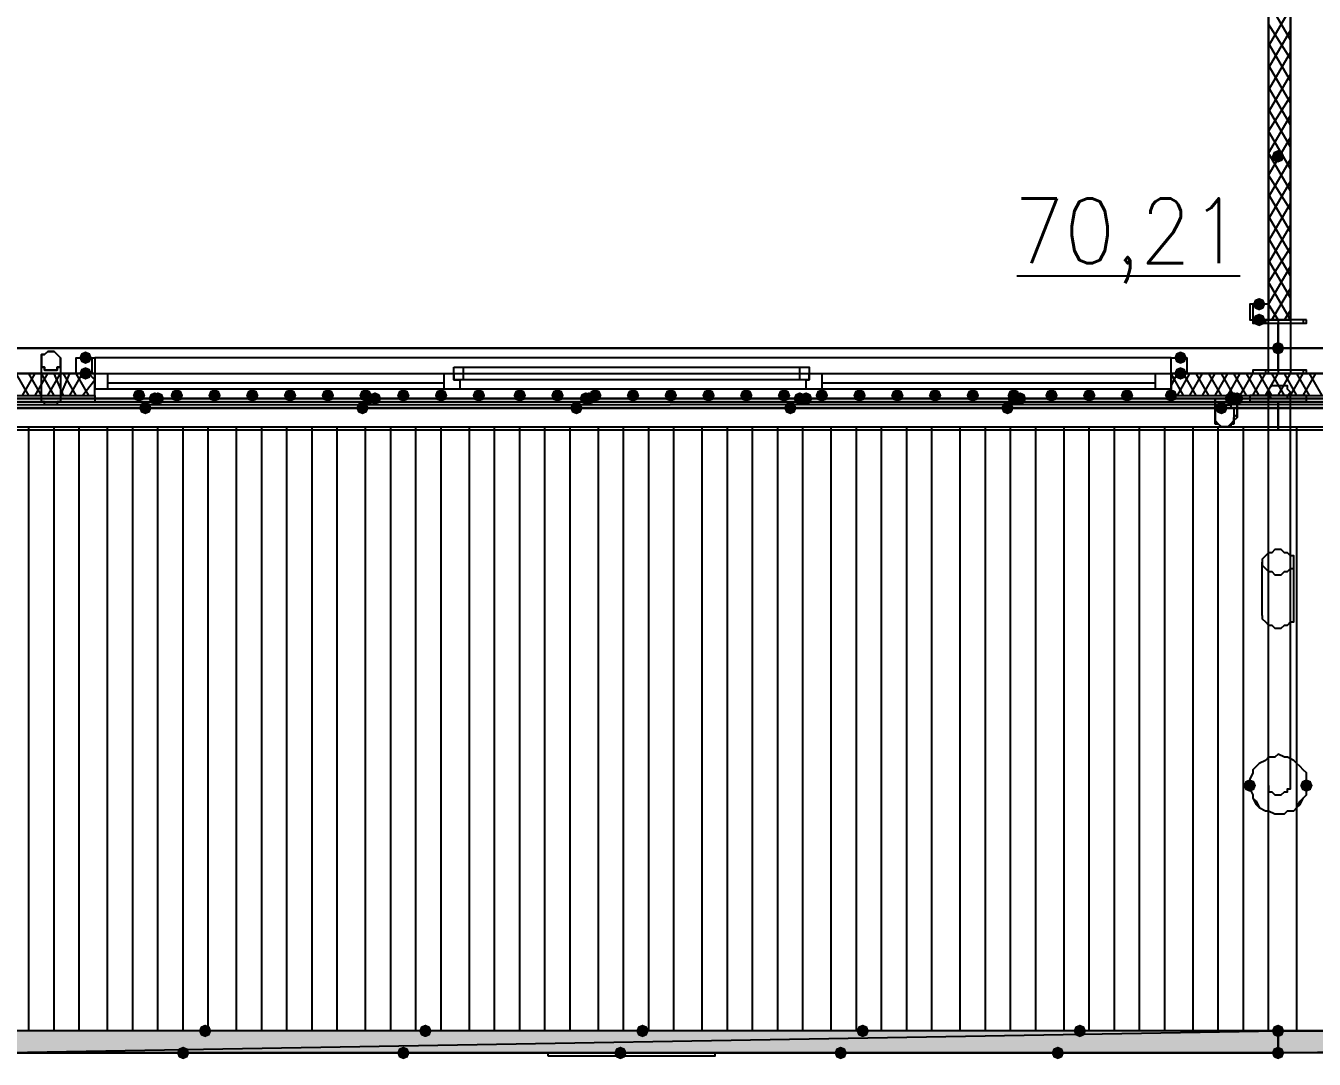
# Model space of a CAD drawing. Header units: millimetres. Extents: x 0 to 420, y 0 to 297.
# Drawn here: x 208.03 to 225.36, y 94.91 to 108.82 of the extents above; entities that cross this region are included whole.
import ezdxf

# ---------------------------------------------------------------- set-up
doc = ezdxf.new("R2010")
doc.units = ezdxf.units.MM
doc.layers.get('0').update_dxf_attribs({"linetype": 'CONTINUOUS'})
doc.styles.get("Standard").update_dxf_attribs({"font": 'STANDARD'})

msp = doc.modelspace()

# ---------------------------------------------------------------- hatches: boundary and pattern name
at = {"true_color": 0x000007}
for points in [[(224.959333, 107.061), (224.934463, 107.001204), (224.874667, 106.976333), (224.814871, 107.001204), (224.79, 107.061), (224.814871, 107.120796), (224.874667, 107.145667), (224.934462, 107.120796)], [(224.705333, 105.071333), (224.680462, 105.011537), (224.620667, 104.986667), (224.560871, 105.011537), (224.536, 105.071333), (224.560871, 105.131129), (224.620667, 105.156), (224.680462, 105.131129)], [(224.705333, 104.859667), (224.680462, 104.799871), (224.620667, 104.775), (224.560871, 104.799871), (224.536, 104.859667), (224.560871, 104.919462), (224.620667, 104.944333), (224.680462, 104.919463)], [(224.959333, 104.478667), (224.934463, 104.418871), (224.874667, 104.394), (224.814871, 104.418871), (224.79, 104.478667), (224.814871, 104.538462), (224.874667, 104.563333), (224.934462, 104.538463)], [(208.915, 104.351667), (208.890129, 104.291871), (208.830333, 104.267), (208.770538, 104.291871), (208.745667, 104.351667), (208.770537, 104.411462), (208.830333, 104.436333), (208.890129, 104.411463)], [(223.647, 104.351667), (223.622129, 104.291871), (223.562333, 104.267), (223.502537, 104.291871), (223.477667, 104.351667), (223.502537, 104.411462), (223.562333, 104.436333), (223.622129, 104.411463)], [(208.915, 104.14), (208.890129, 104.080204), (208.830333, 104.055333), (208.770538, 104.080204), (208.745667, 104.14), (208.770537, 104.199796), (208.830333, 104.224667), (208.890129, 104.199796)], [(223.647, 104.14), (223.622129, 104.080204), (223.562333, 104.055333), (223.502537, 104.080204), (223.477667, 104.14), (223.502537, 104.199796), (223.562333, 104.224667), (223.622129, 104.199796)], [(209.634667, 103.843667), (209.609796, 103.783871), (209.55, 103.759), (209.490204, 103.783871), (209.465333, 103.843667), (209.490204, 103.903462), (209.55, 103.928333), (209.609796, 103.903463)], [(210.142667, 103.843667), (210.117796, 103.783871), (210.058, 103.759), (209.998204, 103.783871), (209.973333, 103.843667), (209.998204, 103.903462), (210.058, 103.928333), (210.117796, 103.903463)], [(210.650667, 103.843667), (210.625796, 103.783871), (210.566, 103.759), (210.506204, 103.783871), (210.481333, 103.843667), (210.506204, 103.903462), (210.566, 103.928333), (210.625796, 103.903463)], [(211.158667, 103.843667), (211.133796, 103.783871), (211.074, 103.759), (211.014204, 103.783871), (210.989333, 103.843667), (211.014204, 103.903462), (211.074, 103.928333), (211.133796, 103.903463)], [(211.666667, 103.843667), (211.641796, 103.783871), (211.582, 103.759), (211.522204, 103.783871), (211.497333, 103.843667), (211.522204, 103.903462), (211.582, 103.928333), (211.641796, 103.903463)], [(212.174667, 103.843667), (212.149796, 103.783871), (212.09, 103.759), (212.030204, 103.783871), (212.005333, 103.843667), (212.030204, 103.903462), (212.09, 103.928333), (212.149796, 103.903463)], [(212.682667, 103.843667), (212.657796, 103.783871), (212.598, 103.759), (212.538204, 103.783871), (212.513333, 103.843667), (212.538204, 103.903462), (212.598, 103.928333), (212.657796, 103.903463)], [(213.190667, 103.843667), (213.165796, 103.783871), (213.106, 103.759), (213.046204, 103.783871), (213.021333, 103.843667), (213.046204, 103.903462), (213.106, 103.928333), (213.165796, 103.903463)], [(213.698667, 103.843667), (213.673796, 103.783871), (213.614, 103.759), (213.554204, 103.783871), (213.529333, 103.843667), (213.554204, 103.903462), (213.614, 103.928333), (213.673796, 103.903463)], [(214.206667, 103.843667), (214.181796, 103.783871), (214.122, 103.759), (214.062204, 103.783871), (214.037333, 103.843667), (214.062204, 103.903462), (214.122, 103.928333), (214.181796, 103.903463)], [(214.757, 103.843667), (214.732129, 103.783871), (214.672333, 103.759), (214.612537, 103.783871), (214.587667, 103.843667), (214.612537, 103.903462), (214.672333, 103.928333), (214.732129, 103.903463)], [(215.265, 103.843667), (215.240129, 103.783871), (215.180333, 103.759), (215.120538, 103.783871), (215.095667, 103.843667), (215.120537, 103.903462), (215.180333, 103.928333), (215.240129, 103.903463)], [(215.773, 103.843667), (215.748129, 103.783871), (215.688333, 103.759), (215.628537, 103.783871), (215.603667, 103.843667), (215.628537, 103.903462), (215.688333, 103.928333), (215.748129, 103.903463)], [(216.281, 103.843667), (216.256129, 103.783871), (216.196333, 103.759), (216.136538, 103.783871), (216.111667, 103.843667), (216.136537, 103.903462), (216.196333, 103.928333), (216.256129, 103.903463)], [(216.789, 103.843667), (216.764129, 103.783871), (216.704333, 103.759), (216.644538, 103.783871), (216.619667, 103.843667), (216.644537, 103.903462), (216.704333, 103.928333), (216.764129, 103.903463)], [(217.297, 103.843667), (217.272129, 103.783871), (217.212333, 103.759), (217.152537, 103.783871), (217.127667, 103.843667), (217.152537, 103.903462), (217.212333, 103.928333), (217.272129, 103.903463)], [(217.805, 103.843667), (217.780129, 103.783871), (217.720333, 103.759), (217.660538, 103.783871), (217.635667, 103.843667), (217.660537, 103.903462), (217.720333, 103.928333), (217.780129, 103.903463)], [(218.313, 103.843667), (218.288129, 103.783871), (218.228333, 103.759), (218.168538, 103.783871), (218.143667, 103.843667), (218.168537, 103.903462), (218.228333, 103.928333), (218.288129, 103.903463)], [(218.821, 103.843667), (218.796129, 103.783871), (218.736333, 103.759), (218.676538, 103.783871), (218.651667, 103.843667), (218.676537, 103.903462), (218.736333, 103.928333), (218.796129, 103.903463)], [(219.329, 103.843667), (219.304129, 103.783871), (219.244333, 103.759), (219.184538, 103.783871), (219.159667, 103.843667), (219.184537, 103.903462), (219.244333, 103.928333), (219.304129, 103.903463)], [(219.837, 103.843667), (219.812129, 103.783871), (219.752333, 103.759), (219.692537, 103.783871), (219.667667, 103.843667), (219.692537, 103.903462), (219.752333, 103.928333), (219.812129, 103.903463)], [(220.345, 103.843667), (220.320129, 103.783871), (220.260333, 103.759), (220.200538, 103.783871), (220.175667, 103.843667), (220.200537, 103.903462), (220.260333, 103.928333), (220.320129, 103.903463)], [(220.853, 103.843667), (220.828129, 103.783871), (220.768333, 103.759), (220.708538, 103.783871), (220.683667, 103.843667), (220.708537, 103.903462), (220.768333, 103.928333), (220.828129, 103.903463)], [(221.403333, 103.843667), (221.378463, 103.783871), (221.318667, 103.759), (221.258871, 103.783871), (221.234, 103.843667), (221.258871, 103.903462), (221.318667, 103.928333), (221.378462, 103.903463)], [(221.911333, 103.843667), (221.886462, 103.783871), (221.826667, 103.759), (221.766871, 103.783871), (221.742, 103.843667), (221.766871, 103.903462), (221.826667, 103.928333), (221.886462, 103.903463)], [(222.419333, 103.843667), (222.394463, 103.783871), (222.334667, 103.759), (222.274871, 103.783871), (222.25, 103.843667), (222.274871, 103.903462), (222.334667, 103.928333), (222.394462, 103.903463)], [(222.927333, 103.843667), (222.902462, 103.783871), (222.842667, 103.759), (222.782871, 103.783871), (222.758, 103.843667), (222.782871, 103.903462), (222.842667, 103.928333), (222.902462, 103.903463)], [(223.52, 103.843667), (223.495129, 103.783871), (223.435333, 103.759), (223.375538, 103.783871), (223.350667, 103.843667), (223.375537, 103.903462), (223.435333, 103.928333), (223.495129, 103.903463)], [(224.578333, 98.594333), (224.553462, 98.534537), (224.493667, 98.509667), (224.433871, 98.534537), (224.409, 98.594333), (224.433871, 98.654129), (224.493667, 98.679), (224.553462, 98.654129)], [(225.340333, 98.594333), (225.315462, 98.534537), (225.255667, 98.509667), (225.195871, 98.534537), (225.171, 98.594333), (225.195871, 98.654129), (225.255667, 98.679), (225.315462, 98.654129)]]:
    msp.add_hatch(color=0, dxfattribs=at).paths.add_polyline_path(points, flags=0)
at = {"true_color": 0x0000fe}
for points in [[(209.846333, 103.801333), (209.821463, 103.741537), (209.761667, 103.716667), (209.701871, 103.741537), (209.677, 103.801333), (209.701871, 103.861129), (209.761667, 103.886), (209.821462, 103.861129)], [(209.888667, 103.801333), (209.863796, 103.741537), (209.804, 103.716667), (209.744204, 103.741537), (209.719333, 103.801333), (209.744204, 103.861129), (209.804, 103.886), (209.863796, 103.861129)], [(209.888667, 103.801333), (209.863796, 103.741537), (209.804, 103.716667), (209.744204, 103.741537), (209.719333, 103.801333), (209.744204, 103.861129), (209.804, 103.886), (209.863796, 103.861129)], [(212.725, 103.801333), (212.700129, 103.741537), (212.640333, 103.716667), (212.580537, 103.741537), (212.555667, 103.801333), (212.580537, 103.861129), (212.640333, 103.886), (212.700129, 103.861129)], [(212.809667, 103.801333), (212.784796, 103.741537), (212.725, 103.716667), (212.665204, 103.741537), (212.640333, 103.801333), (212.665204, 103.861129), (212.725, 103.886), (212.784796, 103.861129)], [(212.809667, 103.801333), (212.784796, 103.741537), (212.725, 103.716667), (212.665204, 103.741537), (212.640333, 103.801333), (212.665204, 103.861129), (212.725, 103.886), (212.784796, 103.861129)], [(215.646, 103.801333), (215.621129, 103.741537), (215.561333, 103.716667), (215.501538, 103.741537), (215.476667, 103.801333), (215.501537, 103.861129), (215.561333, 103.886), (215.621129, 103.861129)], [(215.688333, 103.801333), (215.663462, 103.741537), (215.603667, 103.716667), (215.543871, 103.741537), (215.519, 103.801333), (215.543871, 103.861129), (215.603667, 103.886), (215.663462, 103.861129)], [(215.688333, 103.801333), (215.663462, 103.741537), (215.603667, 103.716667), (215.543871, 103.741537), (215.519, 103.801333), (215.543871, 103.861129), (215.603667, 103.886), (215.663462, 103.861129)], [(218.524667, 103.801333), (218.499796, 103.741537), (218.44, 103.716667), (218.380204, 103.741537), (218.355333, 103.801333), (218.380204, 103.861129), (218.44, 103.886), (218.499796, 103.861129)], [(218.609333, 103.801333), (218.584463, 103.741537), (218.524667, 103.716667), (218.464871, 103.741537), (218.44, 103.801333), (218.464871, 103.861129), (218.524667, 103.886), (218.584462, 103.861129)], [(218.609333, 103.801333), (218.584463, 103.741537), (218.524667, 103.716667), (218.464871, 103.741537), (218.44, 103.801333), (218.464871, 103.861129), (218.524667, 103.886), (218.584462, 103.861129)], [(221.403333, 103.801333), (221.378463, 103.741537), (221.318667, 103.716667), (221.258871, 103.741537), (221.234, 103.801333), (221.258871, 103.861129), (221.318667, 103.886), (221.378462, 103.861129)], [(221.488, 103.801333), (221.463129, 103.741537), (221.403333, 103.716667), (221.343538, 103.741537), (221.318667, 103.801333), (221.343537, 103.861129), (221.403333, 103.886), (221.463129, 103.861129)], [(221.488, 103.801333), (221.463129, 103.741537), (221.403333, 103.716667), (221.343538, 103.741537), (221.318667, 103.801333), (221.343537, 103.861129), (221.403333, 103.886), (221.463129, 103.861129)], [(224.324333, 103.801333), (224.299463, 103.741537), (224.239667, 103.716667), (224.179871, 103.741537), (224.155, 103.801333), (224.179871, 103.861129), (224.239667, 103.886), (224.299462, 103.861129)], [(224.366667, 103.801333), (224.341796, 103.741537), (224.282, 103.716667), (224.222204, 103.741537), (224.197333, 103.801333), (224.222204, 103.861129), (224.282, 103.886), (224.341796, 103.861129)], [(224.409, 103.801333), (224.384129, 103.741537), (224.324333, 103.716667), (224.264538, 103.741537), (224.239667, 103.801333), (224.264537, 103.861129), (224.324333, 103.886), (224.384129, 103.861129)], [(209.719333, 103.674333), (209.694462, 103.614537), (209.634667, 103.589667), (209.574871, 103.614537), (209.55, 103.674333), (209.574871, 103.734129), (209.634667, 103.759), (209.694462, 103.734129)], [(212.640333, 103.674333), (212.615462, 103.614537), (212.555667, 103.589667), (212.495871, 103.614537), (212.471, 103.674333), (212.495871, 103.734129), (212.555667, 103.759), (212.615462, 103.734129)], [(215.519, 103.674333), (215.494129, 103.614537), (215.434333, 103.589667), (215.374538, 103.614537), (215.349667, 103.674333), (215.374537, 103.734129), (215.434333, 103.759), (215.494129, 103.734129)], [(218.397667, 103.674333), (218.372796, 103.614537), (218.313, 103.589667), (218.253204, 103.614537), (218.228333, 103.674333), (218.253204, 103.734129), (218.313, 103.759), (218.372796, 103.734129)], [(221.318667, 103.674333), (221.293796, 103.614537), (221.234, 103.589667), (221.174204, 103.614537), (221.149333, 103.674333), (221.174204, 103.734129), (221.234, 103.759), (221.293796, 103.734129)], [(224.197333, 103.674333), (224.172462, 103.614537), (224.112667, 103.589667), (224.052871, 103.614537), (224.028, 103.674333), (224.052871, 103.734129), (224.112667, 103.759), (224.172462, 103.734129)], [(210.523667, 95.292333), (210.498796, 95.232537), (210.439, 95.207667), (210.379204, 95.232537), (210.354333, 95.292333), (210.379204, 95.352129), (210.439, 95.377), (210.498796, 95.352129)], [(213.487, 95.292333), (213.462129, 95.232537), (213.402333, 95.207667), (213.342537, 95.232537), (213.317667, 95.292333), (213.342537, 95.352129), (213.402333, 95.377), (213.462129, 95.352129)], [(216.408, 95.292333), (216.383129, 95.232537), (216.323333, 95.207667), (216.263537, 95.232537), (216.238667, 95.292333), (216.263537, 95.352129), (216.323333, 95.377), (216.383129, 95.352129)], [(219.371333, 95.292333), (219.346462, 95.232537), (219.286667, 95.207667), (219.226871, 95.232537), (219.202, 95.292333), (219.226871, 95.352129), (219.286667, 95.377), (219.346462, 95.352129)], [(222.292333, 95.292333), (222.267462, 95.232537), (222.207667, 95.207667), (222.147871, 95.232537), (222.123, 95.292333), (222.147871, 95.352129), (222.207667, 95.377), (222.267462, 95.352129)], [(224.959333, 95.292333), (224.934463, 95.232537), (224.874667, 95.207667), (224.814871, 95.232537), (224.79, 95.292333), (224.814871, 95.352129), (224.874667, 95.377), (224.934462, 95.352129)], [(224.959333, 95.292333), (224.934463, 95.232537), (224.874667, 95.207667), (224.814871, 95.232537), (224.79, 95.292333), (224.814871, 95.352129), (224.874667, 95.377), (224.934462, 95.352129)], [(210.227333, 94.996), (210.202462, 94.936204), (210.142667, 94.911333), (210.082871, 94.936204), (210.058, 94.996), (210.082871, 95.055796), (210.142667, 95.080667), (210.202462, 95.055796)], [(213.190667, 94.996), (213.165796, 94.936204), (213.106, 94.911333), (213.046204, 94.936204), (213.021333, 94.996), (213.046204, 95.055796), (213.106, 95.080667), (213.165796, 95.055796)], [(216.111667, 94.996), (216.086796, 94.936204), (216.027, 94.911333), (215.967204, 94.936204), (215.942333, 94.996), (215.967204, 95.055796), (216.027, 95.080667), (216.086796, 95.055796)], [(219.075, 94.996), (219.050129, 94.936204), (218.990333, 94.911333), (218.930538, 94.936204), (218.905667, 94.996), (218.930537, 95.055796), (218.990333, 95.080667), (219.050129, 95.055796)], [(221.996, 94.996), (221.971129, 94.936204), (221.911333, 94.911333), (221.851538, 94.936204), (221.826667, 94.996), (221.851537, 95.055796), (221.911333, 95.080667), (221.971129, 95.055796)], [(224.959333, 94.996), (224.934463, 94.936204), (224.874667, 94.911333), (224.814871, 94.936204), (224.79, 94.996), (224.814871, 95.055796), (224.874667, 95.080667), (224.934462, 95.055796)]]:
    msp.add_hatch(color=0, dxfattribs=at).paths.add_polyline_path(points, flags=0)
at = {"true_color": 0x000007}
h = msp.add_hatch(color=0, dxfattribs=at)
h.paths.add_polyline_path([(381.973667, 103.674333), (119.972667, 103.674333), (381.973667, 103.801333)], flags=0)
h.paths.add_polyline_path([(119.972667, 103.674333), (381.973667, 103.801333), (119.972667, 103.801333)], flags=0)
h = msp.add_hatch(color=0, dxfattribs=at)
h.paths.add_polyline_path([(224.874667, 94.996), (207.518, 94.996), (224.874667, 95.292333)], flags=0)
h.paths.add_polyline_path([(207.518, 94.996), (224.874667, 95.292333), (207.518, 95.292333)], flags=0)
h = msp.add_hatch(color=0, dxfattribs=at)
h.paths.add_polyline_path([(242.273667, 94.996), (224.874667, 94.996), (242.273667, 95.292333)], flags=0)
h.paths.add_polyline_path([(224.874667, 94.996), (242.273667, 95.292333), (224.874667, 95.292333)], flags=0)

# ---------------------------------------------------------------- linework, layer by layer
at = {"color": 0, "true_color": 0x000007}
for points in [[(393.361333, 220.810667), (259.291667, 220.810667), (259.291667, 189.780333), (242.612333, 189.780333), (242.612333, 220.810667), (108.585, 220.810667), (108.585, 104.14), (242.654667, 104.14), (242.654667, 135.128), (259.291667, 135.128), (259.291667, 104.14), (393.361333, 104.14)], [(242.612333, 220.429667), (242.612333, 189.780333), (259.291667, 189.780333), (259.291667, 220.429667), (393.022667, 220.429667), (393.022667, 104.478667), (259.291667, 104.478667), (259.291667, 135.128), (242.654667, 135.128), (242.654667, 104.478667), (108.923667, 104.478667), (108.923667, 220.429667)], [(224.747667, 121.539), (224.747667, 104.859667), (225.044, 104.859667), (225.044, 121.539)], [(224.747667, 105.071333), (224.536, 105.071333), (224.536, 104.859667), (224.747667, 104.859667), (224.747667, 105.071333), (224.493667, 105.071333), (224.493667, 104.859667), (224.747667, 104.859667)], [(225.255667, 104.859667), (224.536, 104.859667), (224.536, 104.817333), (224.874667, 104.817333), (224.874667, 104.182333), (224.536, 104.182333), (224.536, 104.14), (225.255667, 104.14), (225.255667, 104.182333), (224.874667, 104.182333), (224.874667, 104.817333), (225.255667, 104.817333)], [(208.491667, 104.309333), (208.491667, 104.351667), (208.449333, 104.394), (208.407, 104.436333), (208.364667, 104.436333), (208.322333, 104.436333), (208.28, 104.394), (208.237667, 104.394), (208.237667, 104.351667), (208.237667, 104.309333), (208.237667, 104.267), (208.237667, 104.224667), (208.28, 104.224667), (208.28, 104.182333), (208.322333, 104.182333), (208.364667, 104.182333), (208.407, 104.182333), (208.449333, 104.182333), (208.449333, 104.224667), (208.491667, 104.224667), (208.491667, 104.267), (208.491667, 104.309333), (208.491667, 104.267), (208.491667, 104.224667), (208.449333, 104.224667), (208.449333, 104.182333), (208.407, 104.182333), (208.364667, 104.182333), (208.322333, 104.182333), (208.28, 104.182333), (208.28, 104.224667), (208.237667, 104.224667), (208.237667, 104.267), (208.237667, 104.309333), (208.237667, 104.351667), (208.237667, 104.394), (208.28, 104.394), (208.322333, 104.436333), (208.364667, 104.436333), (208.407, 104.436333), (208.449333, 104.394), (208.491667, 104.351667)], [(208.237667, 104.309333), (208.237667, 104.351667), (208.237667, 104.394), (208.28, 104.394), (208.322333, 104.436333), (208.364667, 104.436333), (208.407, 104.436333), (208.449333, 104.394), (208.491667, 104.351667), (208.491667, 104.309333), (208.491667, 104.267), (208.491667, 104.224667), (208.449333, 104.224667), (208.449333, 104.182333), (208.407, 104.182333), (208.364667, 104.182333), (208.322333, 104.182333), (208.28, 104.182333), (208.28, 104.224667), (208.237667, 104.224667), (208.237667, 104.267)], [(208.703333, 104.351667), (208.915, 104.351667), (208.915, 104.14), (208.703333, 104.14), (208.703333, 104.351667), (208.957333, 104.351667), (208.957333, 104.14), (208.703333, 104.14)], [(213.783333, 104.224667), (213.910333, 104.224667), (213.910333, 104.055333), (213.783333, 104.055333)], [(218.567, 104.055333), (218.44, 104.055333), (218.44, 104.224667), (218.567, 104.224667)], [(223.435333, 104.351667), (223.647, 104.351667), (223.647, 104.14), (223.435333, 104.14), (223.435333, 104.351667), (223.647, 104.351667), (223.647, 104.14), (223.435333, 104.14)], [(208.957333, 104.14), (208.957333, 103.928333)], [(223.435333, 104.14), (223.435333, 103.928333)], [(224.917, 103.970667), (224.874667, 103.970667), (224.832333, 103.970667), (224.79, 103.970667), (224.747667, 103.928333), (224.747667, 103.886), (224.747667, 103.843667), (224.79, 103.801333), (224.832333, 103.801333), (224.874667, 103.801333), (224.917, 103.801333), (224.959333, 103.801333), (225.001667, 103.801333), (225.001667, 103.843667), (225.044, 103.886), (225.001667, 103.928333), (225.001667, 103.970667), (224.959333, 103.970667)], [(381.973667, 103.674333), (119.972667, 103.674333), (381.973667, 103.801333)], [(119.972667, 103.674333), (381.973667, 103.801333), (119.972667, 103.801333)], [(207.475667, 103.759), (224.874667, 103.759), (224.874667, 103.378), (207.475667, 103.378)], [(208.491667, 103.759), (208.449333, 103.759), (208.449333, 103.716667), (208.407, 103.716667), (208.364667, 103.716667), (208.322333, 103.716667), (208.28, 103.716667), (208.28, 103.759), (208.237667, 103.759), (208.28, 103.759), (208.322333, 103.759), (208.364667, 103.759), (208.407, 103.759), (208.449333, 103.759)], [(224.409, 103.801333), (224.324333, 103.801333), (224.324333, 103.589667), (224.324333, 103.547333), (224.282, 103.505), (224.282, 103.462667), (224.239667, 103.462667), (224.239667, 103.420333), (224.197333, 103.420333), (224.155, 103.420333), (224.112667, 103.420333), (224.070333, 103.462667), (224.028, 103.462667), (224.028, 103.505), (224.028, 103.547333), (224.028, 103.589667), (224.028, 103.801333), (223.901, 103.801333), (224.028, 103.801333), (224.028, 103.589667), (224.028, 103.547333), (224.028, 103.505), (224.070333, 103.462667), (224.112667, 103.420333), (224.155, 103.420333), (224.197333, 103.420333), (224.239667, 103.462667), (224.282, 103.505), (224.282, 103.547333), (224.324333, 103.589667), (224.324333, 103.801333), (224.409, 103.801333), (224.324333, 103.801333), (224.324333, 103.589667), (224.324333, 103.547333), (224.282, 103.505), (224.282, 103.462667), (224.239667, 103.462667), (224.239667, 103.420333), (224.197333, 103.420333), (224.155, 103.420333), (224.112667, 103.420333), (224.070333, 103.462667), (224.028, 103.462667), (224.028, 103.505), (224.028, 103.547333), (224.028, 103.589667), (224.028, 103.801333), (223.901, 103.801333), (224.028, 103.801333), (224.028, 103.589667), (224.028, 103.547333), (224.028, 103.505), (224.070333, 103.462667), (224.112667, 103.420333), (224.155, 103.420333), (224.197333, 103.420333), (224.239667, 103.462667), (224.282, 103.505), (224.282, 103.547333), (224.324333, 103.589667), (224.324333, 103.801333), (224.409, 103.801333), (224.324333, 103.801333), (224.324333, 103.589667), (224.282, 103.547333), (224.282, 103.505), (224.239667, 103.462667), (224.197333, 103.420333), (224.155, 103.420333), (224.112667, 103.420333), (224.070333, 103.462667), (224.028, 103.505), (224.028, 103.547333), (224.028, 103.589667), (224.028, 103.801333), (223.901, 103.801333), (224.028, 103.801333), (224.028, 103.589667), (224.028, 103.547333), (224.028, 103.505), (224.028, 103.462667), (224.070333, 103.462667), (224.112667, 103.420333), (224.155, 103.420333), (224.197333, 103.420333), (224.239667, 103.420333), (224.239667, 103.462667), (224.282, 103.462667), (224.282, 103.505), (224.324333, 103.547333), (224.324333, 103.589667), (224.324333, 103.801333)], [(224.282, 103.589667), (224.282, 103.547333), (224.282, 103.505), (224.239667, 103.462667), (224.197333, 103.420333), (224.155, 103.420333), (224.112667, 103.420333), (224.070333, 103.462667), (224.028, 103.505), (224.028, 103.547333), (224.028, 103.589667), (224.028, 103.632), (224.028, 103.674333), (224.070333, 103.674333), (224.070333, 103.716667), (224.112667, 103.716667), (224.155, 103.716667), (224.197333, 103.716667), (224.239667, 103.716667), (224.239667, 103.674333), (224.282, 103.674333), (224.282, 103.632)], [(224.028, 103.589667), (224.028, 103.632), (224.028, 103.674333), (224.070333, 103.674333), (224.070333, 103.716667), (224.112667, 103.716667), (224.155, 103.716667), (224.197333, 103.716667), (224.239667, 103.716667), (224.239667, 103.674333), (224.282, 103.674333), (224.282, 103.632), (224.282, 103.589667), (224.282, 103.547333), (224.282, 103.505), (224.239667, 103.462667), (224.197333, 103.420333), (224.155, 103.420333), (224.112667, 103.420333), (224.070333, 103.462667), (224.028, 103.505), (224.028, 103.547333)], [(224.874667, 103.759), (242.273667, 103.759), (242.273667, 103.378), (224.874667, 103.378)], [(381.973667, 95.885), (381.973667, 95.292333), (119.972667, 95.292333), (119.972667, 95.885), (119.972667, 102.87), (119.972667, 103.420333), (381.973667, 103.420333), (381.973667, 102.87)], [(224.917, 101.769333), (224.874667, 101.769333), (224.832333, 101.769333), (224.79, 101.727), (224.747667, 101.727), (224.705333, 101.684667), (224.663, 101.642333), (224.663, 101.6), (224.663, 101.557667), (224.705333, 101.515333), (224.747667, 101.473), (224.79, 101.473), (224.832333, 101.430667), (224.874667, 101.430667), (224.917, 101.430667), (224.959333, 101.473), (225.001667, 101.473), (225.044, 101.515333), (225.086333, 101.515333), (225.086333, 101.557667), (225.086333, 101.6), (225.086333, 101.642333), (225.086333, 101.684667), (225.044, 101.684667), (225.001667, 101.727), (224.959333, 101.727)], [(224.959333, 98.975333), (224.874667, 99.017667), (224.832333, 98.975333), (224.747667, 98.975333), (224.705333, 98.933), (224.620667, 98.890667), (224.578333, 98.848333), (224.536, 98.806), (224.536, 98.763667), (224.493667, 98.679), (224.493667, 98.594333), (224.493667, 98.552), (224.536, 98.467333), (224.536, 98.425), (224.578333, 98.382667), (224.620667, 98.298), (224.705333, 98.255667), (224.747667, 98.255667), (224.832333, 98.213333), (224.874667, 98.213333), (224.959333, 98.213333), (225.001667, 98.255667), (225.086333, 98.255667), (225.128667, 98.298), (225.171, 98.382667), (225.213333, 98.425), (225.255667, 98.467333), (225.255667, 98.552), (225.255667, 98.594333), (225.255667, 98.679), (225.255667, 98.763667), (225.213333, 98.806), (225.171, 98.848333), (225.128667, 98.890667), (225.086333, 98.933), (225.001667, 98.975333)], [(224.874667, 94.996), (207.518, 94.996), (224.874667, 95.292333)], [(207.518, 94.996), (224.874667, 95.292333), (207.518, 95.292333)], [(294.428333, 95.292333), (294.428333, 94.996), (277.071667, 94.996), (277.071667, 95.292333), (277.071667, 94.996), (259.672667, 94.996), (259.672667, 95.292333), (259.672667, 94.996), (242.273667, 94.996), (242.273667, 95.292333), (242.273667, 94.996), (224.874667, 94.996), (224.874667, 95.292333), (207.518, 95.292333), (207.518, 94.996), (224.874667, 94.996), (224.874667, 95.292333), (242.273667, 95.292333), (259.672667, 95.292333), (277.071667, 95.292333)], [(242.273667, 94.996), (224.874667, 94.996), (242.273667, 95.292333)], [(224.874667, 94.996), (242.273667, 95.292333), (224.874667, 95.292333)], [(215.053333, 94.953667), (215.053333, 94.996), (217.297, 94.996), (217.297, 94.953667)]]:
    msp.add_lwpolyline(points, close=True, dxfattribs=at)
at = {"color": 0, "true_color": 0x0000fe}
msp.add_lwpolyline([(242.612333, 220.429667), (108.923667, 220.429667), (108.923667, 104.478667), (242.654667, 104.478667), (242.654667, 135.128), (259.291667, 135.128), (259.291667, 104.478667), (393.022667, 104.478667), (393.022667, 220.429667), (259.291667, 220.429667), (259.291667, 189.780333), (242.612333, 189.780333)], close=True, dxfattribs=at)
at = {"color": 0, "true_color": 0x00002b}
for points in [[(207.645, 138.641667), (207.645, 104.14), (224.747667, 104.14), (224.747667, 138.641667)], [(225.044, 138.641667), (225.044, 104.14), (242.654667, 104.14), (242.654667, 138.641667)]]:
    msp.add_lwpolyline(points, close=True, dxfattribs=at)
at = {"color": 0, "true_color": 0x000007}
for points in [[(225.044, 108.627333), (224.747667, 109.135333)], [(224.747667, 108.542667), (225.044, 109.050667)], [(225.044, 108.373333), (224.747667, 108.839)], [(224.747667, 108.246333), (225.044, 108.754333)], [(225.044, 108.077), (224.747667, 108.585)], [(224.747667, 107.95), (225.044, 108.458)], [(225.044, 107.780667), (224.747667, 108.288667)], [(224.747667, 107.653667), (225.044, 108.161667)], [(225.044, 107.484333), (224.747667, 107.992333)], [(224.747667, 107.399667), (225.044, 107.865333)], [(225.044, 107.188), (224.747667, 107.696)], [(224.747667, 107.103333), (225.044, 107.611333)], [(225.044, 106.891667), (224.747667, 107.399667)], [(224.747667, 106.807), (225.044, 107.315)], [(225.044, 106.595333), (224.747667, 107.103333)], [(224.747667, 106.510667), (225.044, 107.018667)], [(225.044, 106.341333), (224.747667, 106.807)], [(224.747667, 106.214333), (225.044, 106.722333)], [(225.044, 106.045), (224.747667, 106.553)], [(224.747667, 105.918), (225.044, 106.426)], [(225.044, 105.748667), (224.747667, 106.256667)], [(224.747667, 105.621667), (225.044, 106.129667)], [(225.044, 105.452333), (224.747667, 105.960333)], [(224.747667, 105.367667), (225.044, 105.833333)], [(225.044, 105.156), (224.747667, 105.664)], [(224.747667, 105.071333), (225.044, 105.579333)], [(221.361, 105.452333), (224.366667, 105.452333)], [(225.044, 104.859667), (224.747667, 105.367667)], [(224.79, 104.859667), (225.044, 105.283)], [(224.874667, 104.859667), (224.747667, 105.071333)], [(224.959333, 104.859667), (225.044, 104.986667)], [(224.536, 104.859667), (224.536, 104.817333)], [(224.705333, 104.859667), (224.705333, 104.817333)], [(224.874667, 104.859667), (224.874667, 104.14)], [(225.044, 104.859667), (225.044, 104.817333)], [(225.213333, 104.859667), (225.213333, 104.817333)], [(208.237667, 103.759), (208.237667, 104.309333)], [(208.491667, 104.309333), (208.491667, 103.759)], [(216.196333, 104.351667), (208.957333, 104.351667), (208.957333, 104.267)], [(216.196333, 104.351667), (208.957333, 104.351667), (208.957333, 104.267)], [(208.957333, 104.267), (208.957333, 104.14), (216.196333, 104.14)], [(208.957333, 104.267), (208.957333, 104.14), (216.196333, 104.14)], [(213.910333, 104.224667), (218.44, 104.224667)], [(213.910333, 104.224667), (218.44, 104.224667)], [(223.435333, 104.267), (223.435333, 104.351667), (216.196333, 104.351667)], [(223.435333, 104.267), (223.435333, 104.351667), (216.196333, 104.351667)], [(216.196333, 104.14), (223.435333, 104.14), (223.435333, 104.267)], [(216.196333, 104.14), (223.435333, 104.14), (223.435333, 104.267)], [(208.957333, 104.14), (206.036333, 104.14)], [(208.068333, 103.843667), (207.899, 104.14)], [(207.983667, 103.843667), (208.153, 104.14)], [(208.237667, 103.843667), (208.068333, 104.14)], [(208.153, 103.843667), (208.322333, 104.14)], [(208.407, 103.843667), (208.237667, 104.14)], [(208.322333, 103.843667), (208.491667, 104.14)], [(208.534, 103.843667), (208.407, 104.14)], [(208.491667, 103.843667), (208.618667, 104.14)], [(208.703333, 103.843667), (208.534, 104.14)], [(208.618667, 103.843667), (208.788, 104.14)], [(208.872667, 103.843667), (208.703333, 104.14)], [(208.788, 103.843667), (208.957333, 104.055333)], [(208.957333, 104.055333), (208.872667, 104.14)], [(208.957333, 103.843667), (208.957333, 103.928333), (208.957333, 104.14)], [(208.957333, 104.14), (223.435333, 104.14)], [(208.957333, 104.14), (209.126667, 104.14), (209.126667, 103.928333), (208.957333, 103.928333)], [(209.126667, 104.14), (213.656333, 104.14)], [(209.126667, 104.013), (213.656333, 104.013)], [(213.741, 103.928333), (213.656333, 103.928333), (213.656333, 104.14), (213.741, 104.14)], [(213.741, 104.14), (213.783333, 104.14), (213.783333, 104.055333), (213.868, 104.055333), (213.868, 103.928333), (213.741, 103.928333)], [(213.910333, 104.14), (218.44, 104.14)], [(218.44, 104.055333), (213.910333, 104.055333)], [(218.609333, 103.928333), (218.524667, 103.928333), (218.524667, 104.055333), (218.567, 104.055333), (218.567, 104.14), (218.609333, 104.14)], [(218.609333, 104.14), (218.736333, 104.14), (218.736333, 103.928333), (218.609333, 103.928333)], [(218.736333, 104.14), (223.223667, 104.14)], [(218.736333, 104.013), (223.223667, 104.013)], [(223.435333, 103.928333), (223.223667, 103.928333), (223.223667, 104.14), (223.435333, 104.14)], [(223.435333, 103.970667), (223.52, 104.14)], [(223.604667, 103.843667), (223.435333, 104.14)], [(223.435333, 103.843667), (223.435333, 103.928333), (223.435333, 104.14)], [(226.314, 104.14), (223.435333, 104.14)], [(223.52, 103.843667), (223.689333, 104.14)], [(223.774, 103.843667), (223.604667, 104.14)], [(223.689333, 103.843667), (223.858667, 104.14)], [(223.943333, 103.843667), (223.774, 104.14)], [(223.858667, 103.843667), (224.028, 104.14)], [(224.112667, 103.843667), (223.943333, 104.14)], [(224.028, 103.843667), (224.197333, 104.14)], [(224.282, 103.843667), (224.112667, 104.14)], [(224.197333, 103.843667), (224.366667, 104.14)], [(224.451333, 103.843667), (224.282, 104.14)], [(224.366667, 103.843667), (224.536, 104.14)], [(224.620667, 103.843667), (224.451333, 104.14)], [(224.536, 104.182333), (224.536, 104.14)], [(224.536, 103.843667), (224.705333, 104.14)], [(224.79, 103.843667), (224.620667, 104.14)], [(224.705333, 104.182333), (224.705333, 104.14)], [(224.705333, 103.843667), (224.874667, 104.14)], [(224.959333, 103.843667), (224.79, 104.14)], [(224.874667, 103.843667), (225.044, 104.14)], [(225.128667, 103.843667), (224.959333, 104.14)], [(225.044, 104.182333), (225.044, 104.14)], [(225.044, 103.843667), (225.213333, 104.14)], [(225.298, 103.843667), (225.128667, 104.14)], [(225.213333, 104.182333), (225.213333, 104.14)], [(225.213333, 103.843667), (225.382667, 104.14)], [(225.467333, 103.843667), (225.298, 104.14)], [(206.036333, 103.843667), (208.957333, 103.843667)], [(208.957333, 103.843667), (208.957333, 103.928333)], [(208.957333, 103.843667), (208.957333, 103.759), (223.435333, 103.759), (223.435333, 103.843667)], [(213.656333, 103.928333), (209.126667, 103.928333)], [(218.524667, 103.928333), (213.868, 103.928333)], [(223.223667, 103.928333), (218.736333, 103.928333)], [(223.435333, 103.843667), (223.435333, 103.928333)], [(223.435333, 103.843667), (223.435333, 103.886)], [(223.435333, 103.843667), (226.314, 103.843667)], [(225.255667, 103.759), (225.255667, 103.843667), (225.213333, 103.843667), (225.171, 103.843667), (225.128667, 103.843667), (225.086333, 103.843667), (225.001667, 103.843667), (224.959333, 103.843667), (224.874667, 103.843667), (224.832333, 103.843667), (224.747667, 103.843667), (224.705333, 103.843667), (224.620667, 103.843667), (224.578333, 103.843667), (224.536, 103.843667), (224.493667, 103.843667), (224.493667, 103.759)], [(224.747667, 98.594333), (224.747667, 103.886)], [(225.044, 98.594333), (225.044, 103.886)], [(382.27, 103.801333), (119.972667, 103.801333), (382.27, 103.801333), (119.972667, 103.801333)], [(381.973667, 103.801333), (119.972667, 103.801333)], [(382.27, 103.801333), (381.973667, 103.801333), (119.972667, 103.801333)], [(382.27, 103.801333), (119.972667, 103.801333), (119.972667, 103.674333)], [(119.972667, 103.674333), (381.973667, 103.674333)], [(225.255667, 103.759), (225.213333, 103.759), (225.171, 103.759), (225.128667, 103.759), (225.086333, 103.759), (225.001667, 103.759), (224.959333, 103.759), (224.874667, 103.759), (224.832333, 103.759), (224.747667, 103.759), (224.705333, 103.759), (224.620667, 103.759), (224.578333, 103.759), (224.536, 103.759), (224.493667, 103.759)], [(224.663, 100.880333), (224.663, 101.6)], [(225.086333, 100.880333), (225.086333, 101.6)], [(224.663, 100.880333), (224.663, 100.838), (224.705333, 100.795667), (224.747667, 100.753333), (224.79, 100.753333), (224.832333, 100.711), (224.874667, 100.711), (224.917, 100.711), (224.959333, 100.753333), (225.001667, 100.753333), (225.044, 100.795667), (225.086333, 100.795667), (225.086333, 100.838), (225.086333, 100.880333)], [(224.493667, 98.594333), (224.493667, 98.552), (224.536, 98.467333), (224.536, 98.425), (224.578333, 98.340333), (224.620667, 98.298), (224.705333, 98.255667), (224.747667, 98.255667), (224.832333, 98.213333), (224.874667, 98.213333), (224.959333, 98.213333), (225.001667, 98.255667), (225.086333, 98.255667), (225.128667, 98.298), (225.171, 98.340333), (225.213333, 98.425), (225.255667, 98.467333), (225.255667, 98.552), (225.255667, 98.594333)], [(224.747667, 98.594333), (224.747667, 98.552), (224.747667, 98.509667), (224.79, 98.509667), (224.832333, 98.467333), (224.874667, 98.467333), (224.917, 98.467333), (224.959333, 98.509667), (225.001667, 98.509667), (225.001667, 98.552), (225.044, 98.552), (225.044, 98.594333)], [(224.874667, 95.292333), (207.518, 95.292333)], [(242.273667, 95.292333), (224.874667, 95.292333)], [(217.297, 94.996), (217.297, 94.953667), (215.053333, 94.953667)]]:
    msp.add_lwpolyline(points, dxfattribs=at)
at = {"color": 0, "true_color": 0x0000fd}
for points in [[(208.068333, 95.292333), (208.068333, 103.420333)], [(208.407, 95.292333), (208.407, 103.420333)], [(208.745667, 95.292333), (208.745667, 103.420333)], [(209.126667, 95.292333), (209.126667, 103.420333)], [(209.465333, 95.292333), (209.465333, 103.420333)], [(209.804, 95.292333), (209.804, 103.420333)], [(210.142667, 95.292333), (210.142667, 103.420333)], [(210.481333, 95.292333), (210.481333, 103.420333)], [(210.862333, 95.292333), (210.862333, 103.420333)], [(211.201, 95.292333), (211.201, 103.420333)], [(211.539667, 95.292333), (211.539667, 103.420333)], [(211.878333, 95.292333), (211.878333, 103.420333)], [(212.217, 95.292333), (212.217, 103.420333)], [(212.598, 95.292333), (212.598, 103.420333)], [(212.936667, 95.292333), (212.936667, 103.420333)], [(213.275333, 95.292333), (213.275333, 103.420333)], [(213.614, 95.292333), (213.614, 103.420333)], [(213.995, 95.292333), (213.995, 103.420333)], [(214.333667, 95.292333), (214.333667, 103.420333)], [(214.672333, 95.292333), (214.672333, 103.420333)], [(215.011, 95.292333), (215.011, 103.420333)], [(215.349667, 95.292333), (215.349667, 103.420333)], [(215.730667, 95.292333), (215.730667, 103.420333)], [(216.069333, 95.292333), (216.069333, 103.420333)], [(216.408, 95.292333), (216.408, 103.420333)], [(216.746667, 95.292333), (216.746667, 103.420333)], [(217.127667, 95.292333), (217.127667, 103.420333)], [(217.466333, 95.292333), (217.466333, 103.420333)], [(217.805, 95.292333), (217.805, 103.420333)], [(218.143667, 95.292333), (218.143667, 103.420333)], [(218.482333, 95.292333), (218.482333, 103.420333)], [(218.863333, 95.292333), (218.863333, 103.420333)], [(219.202, 95.292333), (219.202, 103.420333)], [(219.540667, 95.292333), (219.540667, 103.420333)], [(219.879333, 95.292333), (219.879333, 103.420333)], [(220.218, 95.292333), (220.218, 103.420333)], [(220.599, 95.292333), (220.599, 103.420333)], [(220.937667, 95.292333), (220.937667, 103.420333)], [(221.276333, 95.292333), (221.276333, 103.420333)], [(221.615, 95.292333), (221.615, 103.420333)], [(221.996, 95.292333), (221.996, 103.420333)], [(222.334667, 95.292333), (222.334667, 103.420333)], [(222.673333, 95.292333), (222.673333, 103.420333)], [(223.012, 95.292333), (223.012, 103.420333)], [(223.350667, 95.292333), (223.350667, 103.420333)], [(223.731667, 95.292333), (223.731667, 103.420333)], [(224.070333, 95.292333), (224.070333, 103.420333)], [(224.409, 95.292333), (224.409, 103.420333)], [(224.747667, 95.292333), (224.747667, 103.420333)], [(225.128667, 95.292333), (225.128667, 103.420333)]]:
    msp.add_lwpolyline(points, dxfattribs=at)

# ---------------------------------------------------------------- texts
at = {"color": 0, "true_color": 0x000007, "insert": (221.31867, 106.493699), "char_height": 0.872032, "width": 2.56764984, "attachment_point": 1}
msp.add_mtext('70,21', dxfattribs=at)

doc.saveas('drawing.dxf')
